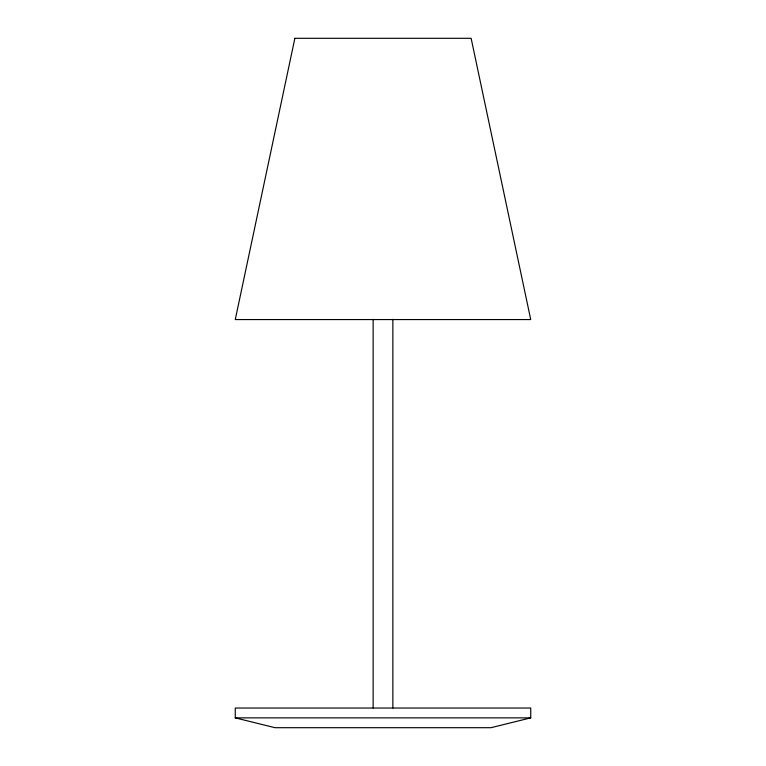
<?xml version="1.0" encoding="UTF-8"?>
<svg xmlns="http://www.w3.org/2000/svg" width="766" height="766" viewBox="0 0 766 766"><rect width="100%" height="100%" fill="white"/><g stroke="black" fill="none" stroke-linecap="round" stroke-linejoin="round"><path stroke-width="1.15" d="M530.733 717.866L490.996 727.7L275.004 727.7L235.267 717.866L235.267 708.033L530.733 708.033L530.733 717.866L235.267 717.866M392.853 319.269L392.853 708.033M373.147 319.269L373.147 708.033M294.872 38.3L235.267 319.566L530.733 319.566L471.128 38.3L294.872 38.3"/></g></svg>
